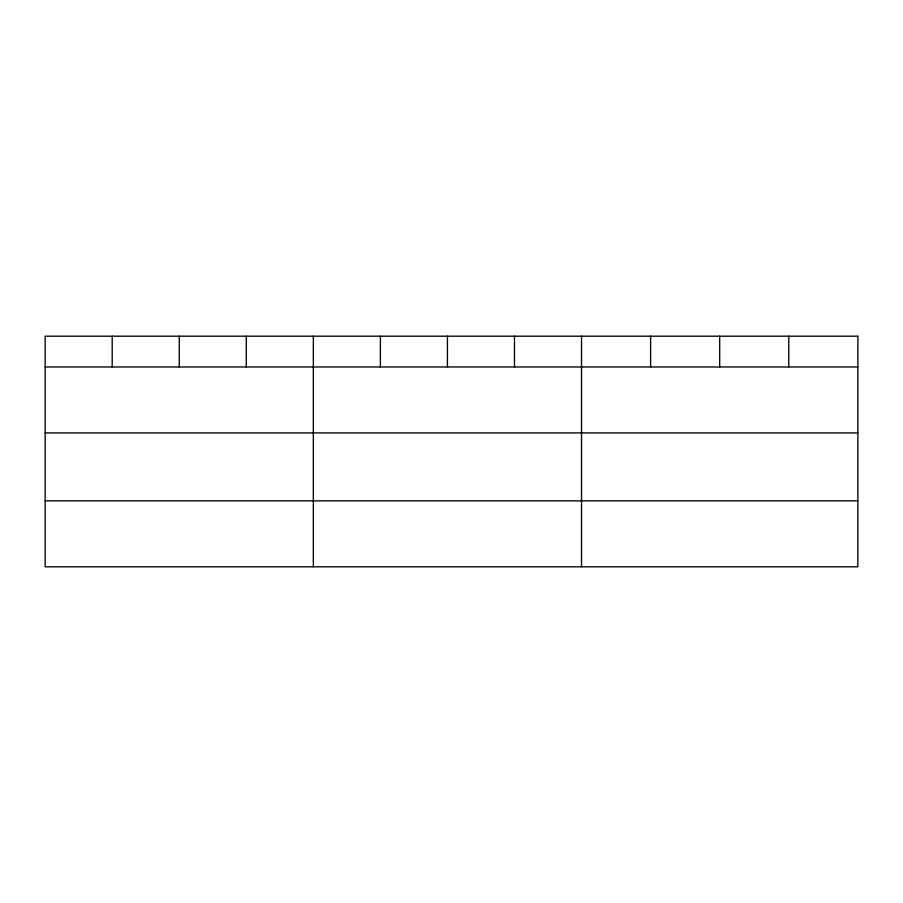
<?xml version="1.0" encoding="UTF-8"?>
<svg xmlns="http://www.w3.org/2000/svg" width="903" height="903" viewBox="0 0 903 903"><rect width="100%" height="100%" fill="white"/><g stroke="black" fill="none" stroke-linecap="round" stroke-linejoin="round"><path stroke-width="1.35" d="M45.15 366.968L857.85 366.968M45.15 432.909L857.85 432.909M45.15 500.86L857.85 500.86M788.77 336.198L788.77 366.968M719.691 336.198L719.691 366.968M650.611 336.198L650.611 366.968M581.532 336.198L581.532 566.802M514.484 336.198L514.484 366.968M447.436 336.198L447.436 366.968M380.389 336.198L380.389 366.968M313.341 336.198L313.341 566.802M246.293 336.198L246.293 366.968M179.245 336.198L179.245 366.968M112.198 336.198L112.198 366.968M857.85 336.198L45.15 336.198L45.15 566.802L857.85 566.802L857.85 336.198"/></g></svg>
